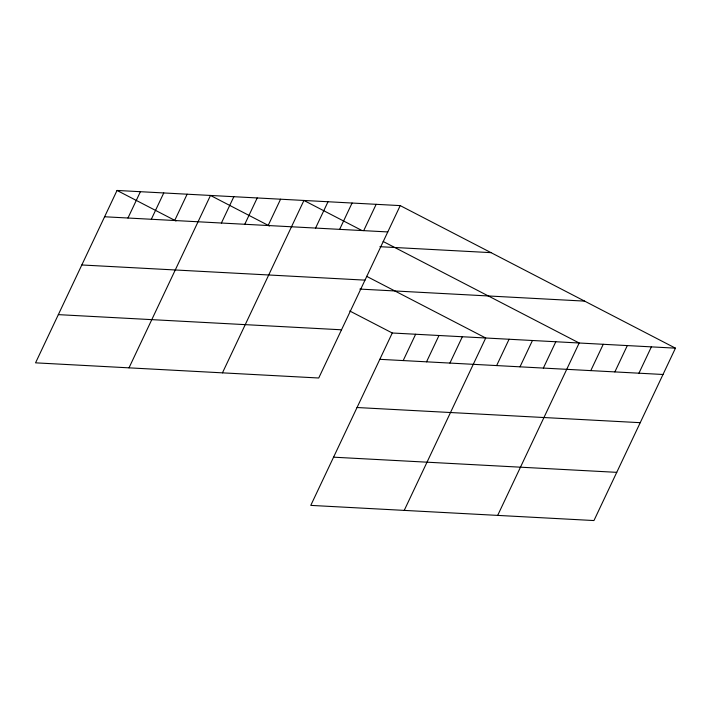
<?xml version="1.0" encoding="UTF-8"?>
<svg xmlns="http://www.w3.org/2000/svg" width="711" height="711" viewBox="0 0 711 711"><rect width="100%" height="100%" fill="white"/><g stroke="black" fill="none" stroke-linecap="round" stroke-linejoin="round"><path stroke-width="1.07" d="M400.222 205.612L117.039 190.45L35.55 362.841L318.732 378.003L400.222 205.612L675.45 348.159L593.961 520.55L310.778 505.388L392.268 332.997L675.45 348.159M127.962 218.019L140.405 191.703M151.319 219.272L163.761 192.957M174.684 220.526L187.126 194.201M129.002 367.845L210.492 195.454L269.425 225.982M221.405 223.023L233.848 196.707M244.771 224.276L257.213 197.96M268.136 225.529L280.578 199.204M222.454 372.848L303.935 200.458L361.917 230.488M315.568 228.071L328.011 201.746M339.636 229.36L352.078 203.035M363.712 230.648L376.155 204.324M403.19 360.566L415.633 334.25M426.547 361.819L438.989 335.503M449.912 363.072L462.354 336.747M404.23 510.391L485.72 338.001L366.627 276.321M496.642 365.57L509.076 339.254M519.999 366.823L532.441 340.507M543.364 368.076L555.806 341.751M497.682 515.395L579.172 343.004L383.167 241.491M590.797 370.618L603.239 344.293M614.864 371.906L627.306 345.582M638.94 373.195L651.383 346.87M104.597 216.766L387.779 231.937M379.896 246.699L491.043 252.654M81.809 264.972L364.992 280.134M359.846 289.084L584.629 301.117M58.338 314.635L341.52 329.797M379.825 359.322L663.008 374.484M357.038 407.519L640.22 422.681M333.566 457.182L616.748 472.344M117.039 190.45L175.981 220.979M349.75 310.983L392.268 332.997"/></g></svg>
